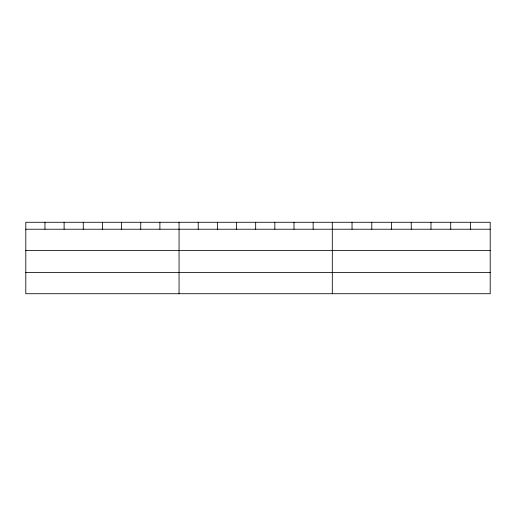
<?xml version="1.0" encoding="UTF-8"?>
<svg xmlns="http://www.w3.org/2000/svg" width="516" height="516" viewBox="0 0 516 516"><rect width="100%" height="100%" fill="white"/><g stroke="black" fill="none" stroke-linecap="round" stroke-linejoin="round"><path stroke-width="0.77" d="M490.2 250.505L490.2 222.273L25.8 222.273L25.8 293.727L490.2 293.727L490.2 250.505L25.8 250.505M25.8 229.22L490.2 229.22M25.8 272.442L490.2 272.442M470.463 222.273L470.463 229.22M450.726 222.273L450.726 229.22M430.989 222.273L430.989 229.22M411.252 222.273L411.252 229.22M391.515 222.273L391.515 229.22M371.778 222.273L371.778 229.22M352.041 222.273L352.041 229.22M332.304 222.273L332.304 293.727M313.148 222.273L313.148 229.22M293.991 222.273L293.991 229.22M274.835 222.273L274.835 229.22M255.678 222.273L255.678 229.22M236.522 222.273L236.522 229.22M217.365 222.273L217.365 229.22M198.209 222.273L198.209 229.22M179.052 222.273L179.052 293.727M159.895 222.273L159.895 229.22M140.739 222.273L140.739 229.22M121.583 222.273L121.583 229.22M102.426 222.273L102.426 229.22M83.269 222.273L83.269 229.22M64.113 222.273L64.113 229.22M44.957 222.273L44.957 229.22"/></g></svg>
